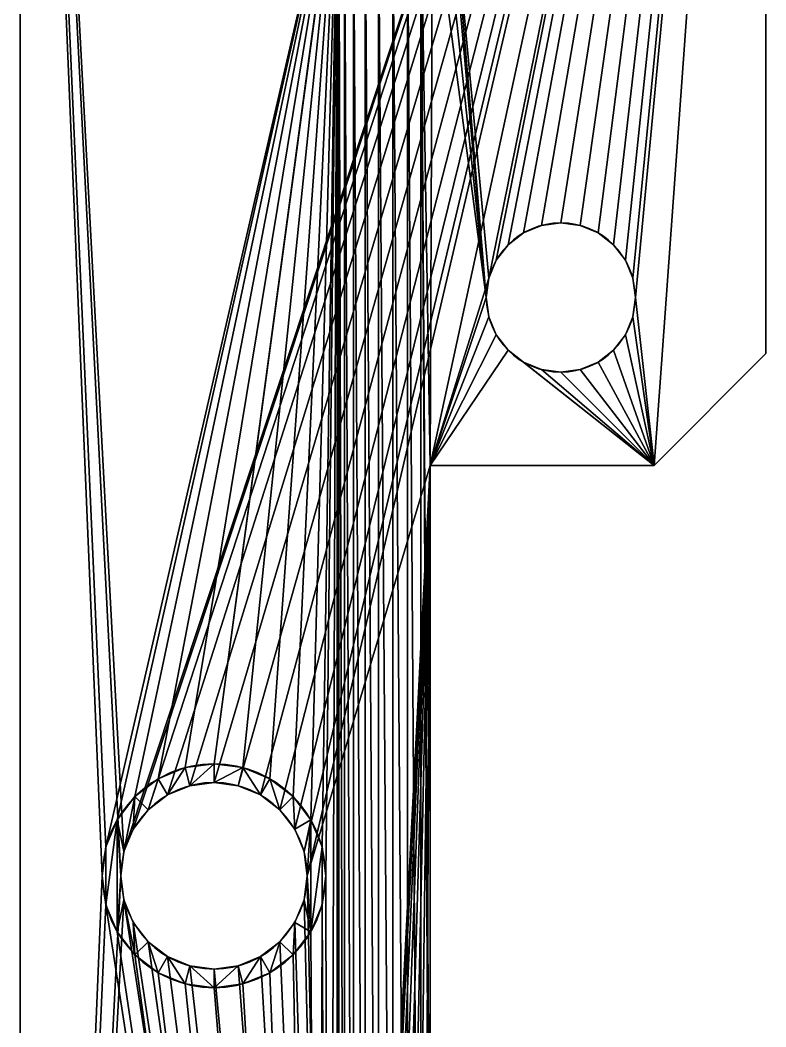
# Model space of a CAD drawing. Extents: x 0 to 316, y 0 to 119.
# Drawn here: x 0 to 20, y 48.45 to 75.43 of the extents above; entities that cross this region are included whole.
import ezdxf

# ---------------------------------------------------------------- set-up
doc = ezdxf.new("R2010")
doc.units = 0
doc.header["$MEASUREMENT"] = 0
doc.layers.get('0').update_dxf_attribs({"color": 13, "linetype": 'CONTINUOUS'})

# ---------------------------------------------------------------- blocks, each defined once
blk = doc.blocks.new('COMPONENT_2')
for p, q in [((0, 0), (0, 105)), ((0, 0, 30), (0, 105, 30)), ((20, 105), (20, 66.5)), ((20, 105, 30), (20, 66.5, 30)), ((13.982, 69.932, 30), (13.982, 69.932)), ((14.5, 70, 30), (14.5, 70)), ((15.018, 69.932, 30), (15.018, 69.932)), ((13.5, 69.732, 30), (13.5, 69.732)), ((15.5, 69.732, 30), (15.5, 69.732)), ((13.086, 69.414, 30), (13.086, 69.414)), ((15.914, 69.414, 30), (15.914, 69.414)), ((12.768, 69, 30), (12.768, 69)), ((16.232, 69, 30), (16.232, 69)), ((12.568, 68.518, 30), (12.568, 68.518)), ((16.432, 68.518, 30), (16.432, 68.518)), ((12.5, 68, 30), (12.5, 68)), ((16.5, 68, 30), (16.5, 68)), ((12.568, 67.482, 30), (12.568, 67.482)), ((16.432, 67.482, 30), (16.432, 67.482)), ((12.768, 67, 30), (12.768, 67)), ((16.232, 67, 30), (16.232, 67)), ((13.086, 66.586, 30), (13.086, 66.586)), ((15.914, 66.586, 30), (15.914, 66.586)), ((17, 63.5), (20, 66.5)), ((17, 63.5, 30), (20, 66.5, 30)), ((20, 66.5, 30), (20, 66.5)), ((13.5, 66.268, 30), (13.5, 66.268)), ((15.5, 66.268, 30), (15.5, 66.268)), ((13.982, 66.068, 30), (13.982, 66.068)), ((14.5, 66, 30), (14.5, 66)), ((15.018, 66.068, 30), (15.018, 66.068)), ((11, 63.5), (17, 63.5)), ((11, 41.5), (11, 63.5)), ((11, 63.5, 30), (17, 63.5, 30)), ((11, 41.5, 30), (11, 63.5, 30)), ((11, 63.5, 30), (11, 63.5)), ((17, 63.5, 30), (17, 63.5)), ((4.424, 55.398, 30), (4.424, 55.398, 15)), ((5.2, 55.5, 30), (5.2, 55.5, 15)), ((5.976, 55.398, 30), (5.976, 55.398, 15)), ((3.7, 55.098, 30), (3.7, 55.098, 15)), ((6.7, 55.098, 30), (6.7, 55.098, 15)), ((4.553, 54.915, 15), (4.553, 54.915)), ((5.2, 55, 15), (5.2, 55)), ((5.847, 54.915, 15), (5.847, 54.915)), ((3.079, 54.621, 30), (3.079, 54.621, 15)), ((3.95, 54.665, 15), (3.95, 54.665)), ((6.45, 54.665, 15), (6.45, 54.665)), ((7.321, 54.621, 30), (7.321, 54.621, 15)), ((3.432, 54.268, 15), (3.432, 54.268)), ((6.968, 54.268, 15), (6.968, 54.268)), ((2.602, 54, 30), (2.602, 54, 15)), ((7.798, 54, 30), (7.798, 54, 15)), ((3.035, 53.75, 15), (3.035, 53.75)), ((7.365, 53.75, 15), (7.365, 53.75)), ((2.302, 53.276, 30), (2.302, 53.276, 15)), ((8.098, 53.276, 30), (8.098, 53.276, 15)), ((2.785, 53.147, 15), (2.785, 53.147)), ((7.615, 53.147, 15), (7.615, 53.147)), ((2.2, 52.5, 30), (2.2, 52.5, 15)), ((2.7, 52.5, 15), (2.7, 52.5)), ((7.7, 52.5, 15), (7.7, 52.5)), ((8.2, 52.5, 30), (8.2, 52.5, 15)), ((2.785, 51.853, 15), (2.785, 51.853)), ((7.615, 51.853, 15), (7.615, 51.853)), ((2.302, 51.724, 30), (2.302, 51.724, 15)), ((8.098, 51.724, 30), (8.098, 51.724, 15)), ((3.035, 51.25, 15), (3.035, 51.25)), ((7.365, 51.25, 15), (7.365, 51.25)), ((2.602, 51, 30), (2.602, 51, 15)), ((3.432, 50.732, 15), (3.432, 50.732)), ((6.968, 50.732, 15), (6.968, 50.732)), ((7.798, 51, 30), (7.798, 51, 15)), ((3.079, 50.379, 30), (3.079, 50.379, 15)), ((3.95, 50.335, 15), (3.95, 50.335)), ((6.45, 50.335, 15), (6.45, 50.335)), ((7.321, 50.379, 30), (7.321, 50.379, 15)), ((4.553, 50.085, 15), (4.553, 50.085)), ((5.2, 50, 15), (5.2, 50)), ((5.847, 50.085, 15), (5.847, 50.085)), ((3.7, 49.902, 30), (3.7, 49.902, 15)), ((6.7, 49.902, 30), (6.7, 49.902, 15)), ((4.424, 49.602, 30), (4.424, 49.602, 15)), ((5.2, 49.5, 30), (5.2, 49.5, 15)), ((5.976, 49.602, 30), (5.976, 49.602, 15))]:
    blk.add_line(p, q)
at = {"extrusion": (0, 0, -1)}
for centre, radius in [((-14.5, 68), 2), ((-14.5, 68, -30), 2), ((-5.2, 52.5, -30), 3), ((-5.2, 52.5, -15), 3), ((-5.2, 52.5), 2.5), ((-5.2, 52.5, -15), 2.5)]:
    blk.add_circle(centre, radius, dxfattribs=at)
mesh = blk.add_polyface()
corners = [(0, 105), (2.7, 52.5), (0, 0), (2.785, 53.147), (20, 105), (3.035, 53.75), (3.432, 54.268), (3.95, 54.665), (4.553, 54.915), (5.2, 55), (5.847, 54.915), (6.45, 54.665), (6.968, 54.268), (7.365, 53.75), (7.615, 53.147), (7.7, 52.5), (11, 63.5), (8.5, 15), (8.551, 15.388), (8.701, 15.75), (8.939, 16.061), (9.25, 16.299), (9.612, 16.449), (10, 16.5), (10.388, 16.449), (10.75, 16.299), (12.568, 68.518), (12.5, 68), (12.768, 69), (13.086, 69.414), (13.5, 69.732), (13.982, 69.932), (14.5, 70), (15.018, 69.932), (15.5, 69.732), (15.914, 69.414), (16.232, 69), (16.432, 68.518), (16.5, 68), (17, 63.5), (20, 66.5), (13.086, 66.586), (12.768, 67), (12.568, 67.482), (13.5, 66.268), (13.982, 66.068), (14.5, 66), (15.018, 66.068), (15.5, 66.268), (15.914, 66.586), (16.232, 67), (16.432, 67.482), (11, 41.5), (11.061, 16.061), (12.5, 37), (12.568, 37.518), (12.768, 38), (13.086, 38.414), (17, 41.5), (11.299, 15.75), (11.449, 15.388), (11.5, 15), (13.5, 38.732), (13.982, 38.932), (14.5, 39), (15.018, 38.932), (15.5, 38.732), (15.914, 38.414), (16.232, 38), (16.432, 37.518), (16.5, 37), (8.939, 13.939), (20, 0), (8.701, 14.25), (8.551, 14.612), (2.785, 51.853), (3.035, 51.25), (3.432, 50.732), (3.95, 50.335), (4.553, 50.085), (5.2, 50), (5.847, 50.085), (6.45, 50.335), (6.968, 50.732), (7.365, 51.25), (7.615, 51.853), (9.25, 13.701), (9.612, 13.551), (10, 13.5), (10.388, 13.551), (10.75, 13.701), (11.061, 13.939), (11.299, 14.25), (11.449, 14.612), (12.568, 36.482), (12.768, 36), (13.086, 35.586), (13.5, 35.268), (13.982, 35.068), (14.5, 35), (15.018, 35.068), (15.5, 35.268), (15.914, 35.586), (16.232, 36), (16.432, 36.482), (20, 38.5)]
mesh.append_faces([[corners[k] for k in face] for face in [(39, 4, 40), (72, 58, 105)]], dxfattribs={"vtx0": -1})
mesh.append_faces([[corners[k] for k in face] for face in [(0, 1, 2), (1, 0, 3), (3, 4, 5), (5, 4, 6), (6, 4, 7), (7, 4, 8), (8, 4, 9), (9, 4, 10), (10, 4, 11), (11, 4, 12), (12, 4, 13), (13, 4, 14), (14, 4, 15), (17, 16, 18), (18, 16, 19), (19, 16, 20), (20, 16, 21), (21, 16, 22), (22, 16, 23), (23, 16, 24), (24, 16, 25), (26, 4, 28), (28, 4, 29), (29, 4, 30), (30, 4, 31), (31, 4, 32), (32, 4, 33), (33, 4, 34), (34, 4, 35), (35, 4, 36), (36, 4, 37), (37, 4, 38), (16, 41, 39), (41, 16, 42), (42, 16, 43), (43, 16, 27), (25, 52, 53), (52, 25, 16), (54, 52, 55), (55, 52, 56), (56, 52, 57), (53, 54, 59), (59, 54, 60), (60, 54, 61), (57, 58, 62), (62, 58, 63), (63, 58, 64), (64, 58, 65), (65, 58, 66), (66, 58, 67), (67, 58, 68), (68, 58, 69), (69, 58, 70), (2, 71, 72), (71, 2, 73), (73, 2, 74), (75, 2, 1), (74, 77, 17), (94, 61, 54)]], dxfattribs={"vtx0": -1, "vtx1": -1})
mesh.append_faces([[corners[k] for k in face] for face in [(15, 4, 16), (15, 16, 17), (16, 4, 26), (38, 4, 39), (53, 52, 54), (74, 2, 75), (72, 61, 94), (72, 70, 58)]], dxfattribs={"vtx0": -1, "vtx1": -1, "vtx2": -1})
mesh.append_faces([[corners[k] for k in face] for face in [(3, 0, 4), (16, 26, 27), (39, 41, 44), (39, 44, 45), (39, 45, 46), (39, 46, 47), (39, 47, 48), (39, 48, 49), (39, 49, 50), (39, 50, 51), (39, 51, 38), (57, 52, 58), (74, 75, 76), (74, 76, 77), (17, 77, 78), (17, 78, 79), (17, 79, 80), (17, 80, 81), (17, 81, 82), (17, 82, 83), (17, 83, 84), (17, 84, 85), (17, 85, 15), (72, 71, 86), (72, 86, 87), (72, 87, 88), (72, 88, 89), (72, 89, 90), (72, 90, 91), (72, 91, 92), (72, 92, 93), (72, 93, 61), (72, 94, 95), (72, 95, 96), (72, 96, 97), (72, 97, 98), (72, 98, 99), (72, 99, 100), (72, 100, 101), (72, 101, 102), (72, 102, 103), (72, 103, 104), (72, 104, 70)]], dxfattribs={"vtx0": -1, "vtx2": -1})
mesh = blk.add_polyface()
corners = [(0, 0, 30), (0, 2.5, 23), (0, 0), (0, 2.602, 23.776), (0, 2.902, 24.5), (0, 3.379, 25.121), (0, 4, 25.598), (0, 4.724, 25.898), (0, 5.5, 26), (0, 105, 30), (0, 6.276, 25.898), (0, 7, 25.598), (0, 7.621, 25.121), (0, 8.098, 24.5), (0, 8.398, 23.776), (0, 8.5, 23), (0, 23.965, 18.864), (0, 23, 18.464), (0, 22.172, 17.828), (0, 8.5, 7), (0, 21.536, 17), (0, 21.136, 16.035), (0, 21, 15), (0, 25, 19), (0, 26.035, 18.864), (0, 27, 18.464), (0, 27.828, 17.828), (0, 28.464, 17), (0, 28.864, 16.035), (0, 29, 15), (0, 78, 18.464), (0, 77.172, 17.828), (0, 76.536, 17), (0, 76.136, 16.035), (0, 76, 15), (0, 78.965, 18.864), (0, 80, 19), (0, 81.035, 18.864), (0, 82, 18.464), (0, 82.828, 17.828), (0, 83.464, 17), (0, 98, 25.598), (0, 83.864, 16.035), (0, 84, 15), (0, 97.379, 25.121), (0, 96.902, 24.5), (0, 96.602, 23.776), (0, 96.5, 23), (0, 98.724, 25.898), (0, 99.5, 26), (0, 100.276, 25.898), (0, 101, 25.598), (0, 101.621, 25.121), (0, 102.098, 24.5), (0, 102.398, 23.776), (0, 102.5, 23), (0, 102.5, 7), (0, 5.5, 4), (0, 105), (0, 4.724, 4.102), (0, 4, 4.402), (0, 3.379, 4.879), (0, 2.902, 5.5), (0, 2.602, 6.224), (0, 2.5, 7), (0, 6.276, 4.102), (0, 7, 4.402), (0, 7.621, 4.879), (0, 8.098, 5.5), (0, 8.398, 6.224), (0, 23.965, 11.136), (0, 23, 11.536), (0, 22.172, 12.172), (0, 21.536, 13), (0, 21.136, 13.965), (0, 25, 11), (0, 26.035, 11.136), (0, 27, 11.536), (0, 27.828, 12.172), (0, 28.464, 13), (0, 28.864, 13.965), (0, 78, 11.536), (0, 77.172, 12.172), (0, 76.536, 13), (0, 76.136, 13.965), (0, 78.965, 11.136), (0, 80, 11), (0, 81.035, 11.136), (0, 82, 11.536), (0, 82.828, 12.172), (0, 83.464, 13), (0, 98, 4.402), (0, 83.864, 13.965), (0, 97.379, 4.879), (0, 96.902, 5.5), (0, 96.602, 6.224), (0, 96.5, 7), (0, 98.724, 4.102), (0, 99.5, 4), (0, 100.276, 4.102), (0, 101, 4.402), (0, 101.621, 4.879), (0, 102.098, 5.5), (0, 102.398, 6.224), (0, 96.602, 22.224), (0, 96.602, 7.776), (0, 96.902, 21.5), (0, 96.902, 8.5), (0, 97.379, 20.879), (0, 97.379, 9.121), (0, 98, 20.402), (0, 98, 9.598), (0, 98.724, 20.102), (0, 98.724, 9.898), (0, 99.5, 20), (0, 99.5, 10), (0, 100.276, 20.102), (0, 100.276, 9.898), (0, 101, 20.402), (0, 101, 9.598), (0, 101.621, 20.879), (0, 101.621, 9.121), (0, 102.098, 21.5), (0, 102.098, 8.5), (0, 102.398, 22.224), (0, 102.398, 7.776), (0, 2.602, 22.224), (0, 2.602, 7.776), (0, 2.902, 21.5), (0, 2.902, 8.5), (0, 3.379, 20.879), (0, 3.379, 9.121), (0, 4, 20.402), (0, 4, 9.598), (0, 4.724, 20.102), (0, 4.724, 9.898), (0, 5.5, 20), (0, 5.5, 10), (0, 6.276, 20.102), (0, 6.276, 9.898), (0, 7, 20.402), (0, 7, 9.598), (0, 7.621, 9.121), (0, 7.621, 20.879), (0, 8.098, 21.5), (0, 8.098, 8.5), (0, 8.398, 22.224), (0, 8.398, 7.776)]
mesh.append_faces([[corners[k] for k in face] for face in [(0, 1, 2), (1, 0, 3), (3, 0, 4), (4, 0, 5), (5, 0, 6), (6, 0, 7), (7, 0, 8), (8, 9, 10), (10, 9, 11), (11, 9, 12), (12, 9, 13), (13, 9, 14), (14, 9, 15), (16, 9, 23), (23, 9, 24), (24, 9, 25), (25, 9, 26), (26, 9, 27), (27, 9, 28), (28, 9, 29), (30, 9, 35), (35, 9, 36), (36, 9, 37), (37, 9, 38), (38, 9, 39), (39, 9, 40), (40, 41, 42), (42, 41, 43), (41, 9, 48), (48, 9, 49), (49, 9, 50), (50, 9, 51), (51, 9, 52), (52, 9, 53), (53, 9, 54), (54, 9, 55), (2, 57, 58), (57, 2, 59), (59, 2, 60), (60, 2, 61), (61, 2, 62), (62, 2, 63), (63, 2, 64), (70, 19, 71), (71, 19, 72), (72, 19, 73), (73, 19, 74), (74, 19, 22), (81, 29, 82), (82, 29, 83), (83, 29, 84), (84, 29, 34), (91, 43, 93), (93, 43, 94), (94, 43, 95), (95, 43, 96), (58, 56, 9), (104, 96, 47), (96, 104, 105), (105, 106, 107), (107, 108, 109), (109, 110, 111), (111, 112, 113), (113, 114, 115), (115, 116, 117), (117, 118, 119), (119, 120, 121), (121, 122, 123), (123, 124, 125), (125, 55, 56), (126, 64, 1), (64, 126, 127), (127, 128, 129), (129, 130, 131), (131, 132, 133), (133, 134, 135), (135, 136, 137), (137, 138, 139), (139, 140, 141), (141, 140, 142), (142, 144, 145), (145, 146, 147), (147, 15, 19)]], dxfattribs={"vtx0": -1, "vtx1": -1})
mesh.append_faces([[corners[k] for k in face] for face in [(15, 9, 16), (15, 18, 19), (29, 9, 30), (40, 9, 41), (55, 9, 56), (64, 2, 1), (58, 19, 70), (58, 29, 81), (58, 90, 91), (96, 43, 47)]], dxfattribs={"vtx0": -1, "vtx1": -1, "vtx2": -1})
mesh.append_faces([[corners[k] for k in face] for face in [(8, 0, 9), (15, 16, 17), (15, 17, 18), (19, 18, 20), (19, 20, 21), (19, 21, 22), (29, 30, 31), (29, 31, 32), (29, 32, 33), (29, 33, 34), (43, 41, 44), (43, 44, 45), (43, 45, 46), (43, 46, 47), (58, 57, 65), (58, 65, 66), (58, 66, 67), (58, 67, 68), (58, 68, 69), (58, 69, 19), (58, 70, 75), (58, 75, 76), (58, 76, 77), (58, 77, 78), (58, 78, 79), (58, 79, 80), (58, 80, 29), (58, 81, 85), (58, 85, 86), (58, 86, 87), (58, 87, 88), (58, 88, 89), (58, 89, 90), (91, 90, 92), (91, 92, 43), (58, 91, 97), (58, 97, 98), (58, 98, 99), (58, 99, 100), (58, 100, 101), (58, 101, 102), (58, 102, 103), (58, 103, 56), (105, 104, 106), (107, 106, 108), (109, 108, 110), (111, 110, 112), (113, 112, 114), (115, 114, 116), (117, 116, 118), (119, 118, 120), (121, 120, 122), (123, 122, 124), (125, 124, 55), (127, 126, 128), (129, 128, 130), (131, 130, 132), (133, 132, 134), (135, 134, 136), (137, 136, 138), (139, 138, 140), (142, 140, 143), (142, 143, 144), (145, 144, 146), (147, 146, 15)]], dxfattribs={"vtx0": -1, "vtx2": -1})
mesh = blk.add_polyface()
corners = [(8, 15, 30), (8.098, 51.724, 30), (7.798, 51, 30), (8.068, 15.518, 30), (8.268, 16, 30), (8.2, 52.5, 30), (8.586, 16.414, 30), (8.5, 25, 30), (8.551, 24.612, 30), (8.701, 24.25, 30), (9, 16.732, 30), (8.939, 23.939, 30), (9.25, 23.701, 30), (9.482, 16.932, 30), (9.612, 23.551, 30), (10, 17, 30), (10, 23.5, 30), (10.518, 16.932, 30), (10.388, 23.551, 30), (10.75, 23.701, 30), (11, 16.732, 30), (11.061, 23.939, 30), (11.414, 16.414, 30), (11.299, 24.25, 30), (11.449, 24.612, 30), (11.732, 16, 30), (11.5, 25, 30), (0, 0, 30), (2.2, 52.5, 30), (0, 105, 30), (2.302, 51.724, 30), (8.068, 14.482, 30), (8.268, 14, 30), (8.586, 13.586, 30), (20, 0, 30), (2.602, 51, 30), (3.079, 50.379, 30), (3.7, 49.902, 30), (4.424, 49.602, 30), (5.2, 49.5, 30), (5.976, 49.602, 30), (6.7, 49.902, 30), (7.321, 50.379, 30), (9, 13.268, 30), (9.482, 13.068, 30), (10, 13, 30), (10.518, 13.068, 30), (11, 13.268, 30), (11.414, 13.586, 30), (11.732, 14, 30), (11.932, 14.482, 30), (12, 15, 30), (12.568, 36.482, 30), (12.5, 37, 30), (12.768, 36, 30), (13.086, 35.586, 30), (13.5, 35.268, 30), (13.982, 35.068, 30), (14.5, 35, 30), (15.018, 35.068, 30), (15.5, 35.268, 30), (15.914, 35.586, 30), (16.232, 36, 30), (16.432, 36.482, 30), (16.5, 37, 30), (17, 41.5, 30), (20, 38.5, 30), (8.551, 25.388, 30), (8.5, 80, 30), (8.551, 79.612, 30), (8.701, 25.75, 30), (8.701, 79.25, 30), (8.939, 26.061, 30), (8.939, 78.939, 30), (9.25, 26.299, 30), (9.25, 78.701, 30), (9.612, 26.449, 30), (9.612, 78.551, 30), (10, 26.5, 30), (10, 78.5, 30), (10.388, 26.449, 30), (10.388, 78.551, 30), (10.75, 26.299, 30), (10.75, 78.701, 30), (11.061, 26.061, 30), (11, 41.5, 30), (12.568, 37.518, 30), (12.768, 38, 30), (13.086, 38.414, 30), (11.299, 25.75, 30), (11.449, 25.388, 30), (11.932, 15.518, 30), (13.5, 38.732, 30), (13.982, 38.932, 30), (14.5, 39, 30), (15.018, 38.932, 30), (15.5, 38.732, 30), (15.914, 38.414, 30), (16.232, 38, 30), (16.432, 37.518, 30), (11, 63.5, 30), (11.061, 78.939, 30), (12.5, 68, 30), (12.568, 67.482, 30), (12.768, 67, 30), (13.086, 66.586, 30), (17, 63.5, 30), (11.299, 79.25, 30), (11.449, 79.612, 30), (11.5, 80, 30), (13.5, 66.268, 30), (13.982, 66.068, 30), (14.5, 66, 30), (15.018, 66.068, 30), (15.5, 66.268, 30), (15.914, 66.586, 30), (16.232, 67, 30), (16.432, 67.482, 30), (16.5, 68, 30), (8.701, 80.75, 30), (20, 105, 30), (8.551, 80.388, 30), (2.302, 53.276, 30), (2.602, 54, 30), (3.079, 54.621, 30), (3.7, 55.098, 30), (4.424, 55.398, 30), (5.2, 55.5, 30), (5.976, 55.398, 30), (6.7, 55.098, 30), (7.321, 54.621, 30), (7.798, 54, 30), (8.098, 53.276, 30), (8.939, 81.061, 30), (9.25, 81.299, 30), (9.612, 81.449, 30), (10, 81.5, 30), (10.388, 81.449, 30), (10.75, 81.299, 30), (11.061, 81.061, 30), (11.299, 80.75, 30), (11.449, 80.388, 30), (12.568, 68.518, 30), (12.768, 69, 30), (13.086, 69.414, 30), (13.5, 69.732, 30), (13.982, 69.932, 30), (14.5, 70, 30), (15.018, 69.932, 30), (15.5, 69.732, 30), (15.914, 69.414, 30), (16.232, 69, 30), (16.432, 68.518, 30), (20, 66.5, 30)]
mesh.append_faces([[corners[k] for k in face] for face in [(65, 34, 66), (120, 106, 153)]], dxfattribs={"vtx0": -1})
mesh.append_faces([[corners[k] for k in face] for face in [(1, 4, 5), (6, 7, 4), (7, 6, 8), (8, 6, 9), (9, 10, 11), (11, 10, 12), (12, 13, 14), (14, 15, 16), (16, 17, 18), (18, 17, 19), (19, 20, 21), (21, 22, 23), (23, 22, 24), (24, 25, 26), (27, 28, 29), (28, 27, 30), (31, 27, 32), (32, 27, 33), (30, 31, 35), (35, 31, 36), (36, 0, 37), (37, 0, 38), (38, 0, 39), (39, 0, 40), (40, 0, 41), (41, 0, 42), (42, 0, 2), (33, 34, 43), (43, 34, 44), (44, 34, 45), (45, 34, 46), (46, 34, 47), (47, 34, 48), (48, 34, 49), (49, 34, 50), (50, 34, 51), (52, 34, 54), (54, 34, 55), (55, 34, 56), (56, 34, 57), (57, 34, 58), (58, 34, 59), (59, 34, 60), (60, 34, 61), (61, 34, 62), (62, 34, 63), (63, 34, 64), (67, 68, 7), (68, 67, 69), (69, 70, 71), (71, 72, 73), (73, 74, 75), (75, 76, 77), (77, 78, 79), (79, 80, 81), (81, 82, 83), (85, 88, 65), (83, 100, 101), (100, 83, 85), (102, 100, 103), (103, 100, 104), (104, 100, 105), (101, 102, 107), (107, 102, 108), (108, 102, 109), (105, 106, 110), (110, 106, 111), (111, 106, 112), (112, 106, 113), (113, 106, 114), (114, 106, 115), (115, 106, 116), (116, 106, 117), (117, 106, 118), (29, 119, 120), (119, 29, 121), (122, 29, 28), (121, 127, 68), (142, 109, 102)]], dxfattribs={"vtx0": -1, "vtx1": -1})
mesh.append_faces([[corners[k] for k in face] for face in [(30, 27, 31), (51, 34, 52), (64, 34, 65), (83, 84, 85), (85, 84, 53), (53, 26, 25), (101, 100, 102), (121, 29, 122), (68, 5, 4), (68, 4, 7), (120, 109, 142), (120, 118, 106)]], dxfattribs={"vtx0": -1, "vtx1": -1, "vtx2": -1})
mesh.append_faces([[corners[k] for k in face] for face in [(0, 1, 2), (1, 0, 3), (1, 3, 4), (9, 6, 10), (12, 10, 13), (14, 13, 15), (16, 15, 17), (19, 17, 20), (21, 20, 22), (24, 22, 25), (33, 27, 34), (36, 31, 0), (51, 52, 53), (69, 67, 70), (71, 70, 72), (73, 72, 74), (75, 74, 76), (77, 76, 78), (79, 78, 80), (81, 80, 82), (83, 82, 84), (85, 53, 86), (85, 86, 87), (85, 87, 88), (53, 84, 89), (53, 89, 90), (53, 90, 26), (53, 25, 91), (53, 91, 51), (65, 88, 92), (65, 92, 93), (65, 93, 94), (65, 94, 95), (65, 95, 96), (65, 96, 97), (65, 97, 98), (65, 98, 99), (65, 99, 64), (105, 100, 106), (121, 122, 123), (121, 123, 124), (121, 124, 125), (121, 125, 126), (121, 126, 127), (68, 127, 128), (68, 128, 129), (68, 129, 130), (68, 130, 131), (68, 131, 132), (68, 132, 5), (120, 119, 133), (120, 133, 134), (120, 134, 135), (120, 135, 136), (120, 136, 137), (120, 137, 138), (120, 138, 139), (120, 139, 140), (120, 140, 141), (120, 141, 109), (120, 142, 143), (120, 143, 144), (120, 144, 145), (120, 145, 146), (120, 146, 147), (120, 147, 148), (120, 148, 149), (120, 149, 150), (120, 150, 151), (120, 151, 152), (120, 152, 118)]], dxfattribs={"vtx0": -1, "vtx2": -1})
mesh = blk.add_polyface()
corners = [(20, 66.5), (20, 76.536, 13), (20, 66.5, 30), (20, 77.172, 12.172), (20, 78, 11.536), (20, 105), (20, 76.136, 13.965), (20, 76, 15), (20, 78.965, 11.136), (20, 80, 11), (20, 81.035, 11.136), (20, 82, 11.536), (20, 82.828, 12.172), (20, 83.464, 13), (20, 98, 4.402), (20, 83.864, 13.965), (20, 84, 15), (20, 97.379, 4.879), (20, 96.902, 5.5), (20, 96.602, 6.224), (20, 96.5, 7), (20, 98.724, 4.102), (20, 99.5, 4), (20, 100.276, 4.102), (20, 101, 4.402), (20, 101.621, 4.879), (20, 102.098, 5.5), (20, 102.398, 6.224), (20, 102.5, 7), (20, 102.5, 23), (20, 78, 18.464), (20, 105, 30), (20, 77.172, 17.828), (20, 76.536, 17), (20, 76.136, 16.035), (20, 78.965, 18.864), (20, 80, 19), (20, 81.035, 18.864), (20, 82, 18.464), (20, 82.828, 17.828), (20, 83.464, 17), (20, 98, 25.598), (20, 83.864, 16.035), (20, 97.379, 25.121), (20, 96.902, 24.5), (20, 96.602, 23.776), (20, 96.5, 23), (20, 98.724, 25.898), (20, 99.5, 26), (20, 100.276, 25.898), (20, 101, 25.598), (20, 101.621, 25.121), (20, 102.098, 24.5), (20, 102.398, 23.776), (20, 96.602, 7.776), (20, 96.602, 22.224), (20, 96.902, 8.5), (20, 96.902, 21.5), (20, 97.379, 9.121), (20, 97.379, 20.879), (20, 98, 9.598), (20, 98, 20.402), (20, 98.724, 9.898), (20, 98.724, 20.102), (20, 99.5, 10), (20, 99.5, 20), (20, 100.276, 9.898), (20, 100.276, 20.102), (20, 101, 9.598), (20, 101, 20.402), (20, 101.621, 9.121), (20, 101.621, 20.879), (20, 102.098, 8.5), (20, 102.098, 21.5), (20, 102.398, 7.776), (20, 102.398, 22.224)]
mesh.append_faces([[corners[k] for k in face] for face in [(0, 1, 2), (1, 0, 3), (3, 0, 4), (4, 5, 8), (8, 5, 9), (9, 5, 10), (10, 5, 11), (11, 5, 12), (12, 5, 13), (13, 14, 15), (15, 14, 16), (14, 5, 21), (21, 5, 22), (22, 5, 23), (23, 5, 24), (24, 5, 25), (25, 5, 26), (26, 5, 27), (27, 5, 28), (2, 30, 31), (30, 2, 32), (32, 2, 33), (33, 2, 34), (34, 2, 7), (41, 16, 43), (43, 16, 44), (44, 16, 45), (45, 16, 46), (31, 29, 5), (54, 46, 20), (46, 54, 55), (55, 56, 57), (57, 58, 59), (59, 60, 61), (61, 62, 63), (63, 64, 65), (65, 66, 67), (67, 68, 69), (69, 70, 71), (71, 72, 73), (73, 74, 75), (75, 28, 29)]], dxfattribs={"vtx0": -1, "vtx1": -1})
mesh.append_faces([[corners[k] for k in face] for face in [(13, 5, 14), (28, 5, 29), (31, 40, 41), (46, 16, 20)]], dxfattribs={"vtx0": -1, "vtx1": -1, "vtx2": -1})
mesh.append_faces([[corners[k] for k in face] for face in [(4, 0, 5), (2, 1, 6), (2, 6, 7), (16, 14, 17), (16, 17, 18), (16, 18, 19), (16, 19, 20), (31, 30, 35), (31, 35, 36), (31, 36, 37), (31, 37, 38), (31, 38, 39), (31, 39, 40), (41, 40, 42), (41, 42, 16), (31, 41, 47), (31, 47, 48), (31, 48, 49), (31, 49, 50), (31, 50, 51), (31, 51, 52), (31, 52, 53), (31, 53, 29), (55, 54, 56), (57, 56, 58), (59, 58, 60), (61, 60, 62), (63, 62, 64), (65, 64, 66), (67, 66, 68), (69, 68, 70), (71, 70, 72), (73, 72, 74), (75, 74, 28)]], dxfattribs={"vtx0": -1, "vtx2": -1})
mesh = blk.add_polyface()
corners = [(13.982, 69.932, 30), (13.5, 69.732), (13.982, 69.932), (13.5, 69.732, 30)]
mesh.append_faces([[corners[k] for k in face] for face in [(0, 1, 2), (1, 0, 3)]], dxfattribs={"vtx0": -1})
mesh = blk.add_polyface()
corners = [(14.5, 70, 30), (13.982, 69.932), (14.5, 70), (13.982, 69.932, 30)]
mesh.append_faces([[corners[k] for k in face] for face in [(0, 1, 2), (1, 0, 3)]], dxfattribs={"vtx0": -1})
mesh = blk.add_polyface()
corners = [(15.018, 69.932, 30), (14.5, 70), (15.018, 69.932), (14.5, 70, 30)]
mesh.append_faces([[corners[k] for k in face] for face in [(0, 1, 2), (1, 0, 3)]], dxfattribs={"vtx0": -1})
mesh = blk.add_polyface()
corners = [(15.5, 69.732, 30), (15.018, 69.932), (15.5, 69.732), (15.018, 69.932, 30)]
mesh.append_faces([[corners[k] for k in face] for face in [(0, 1, 2), (1, 0, 3)]], dxfattribs={"vtx0": -1})
mesh = blk.add_polyface()
corners = [(13.5, 69.732, 30), (13.086, 69.414), (13.5, 69.732), (13.086, 69.414, 30)]
mesh.append_faces([[corners[k] for k in face] for face in [(0, 1, 2), (1, 0, 3)]], dxfattribs={"vtx0": -1})
mesh = blk.add_polyface()
corners = [(15.914, 69.414, 30), (15.5, 69.732), (15.914, 69.414), (15.5, 69.732, 30)]
mesh.append_faces([[corners[k] for k in face] for face in [(0, 1, 2), (1, 0, 3)]], dxfattribs={"vtx0": -1})
mesh = blk.add_polyface()
corners = [(13.086, 69.414), (12.768, 69, 30), (12.768, 69), (13.086, 69.414, 30)]
mesh.append_faces([[corners[k] for k in face] for face in [(0, 1, 2), (1, 0, 3)]], dxfattribs={"vtx0": -1})
mesh = blk.add_polyface()
corners = [(15.914, 69.414, 30), (16.232, 69), (16.232, 69, 30), (15.914, 69.414)]
mesh.append_faces([[corners[k] for k in face] for face in [(0, 1, 2), (1, 0, 3)]], dxfattribs={"vtx0": -1})
mesh = blk.add_polyface()
corners = [(12.768, 69), (12.568, 68.518, 30), (12.568, 68.518), (12.768, 69, 30)]
mesh.append_faces([[corners[k] for k in face] for face in [(0, 1, 2), (1, 0, 3)]], dxfattribs={"vtx0": -1})
mesh = blk.add_polyface()
corners = [(16.232, 69, 30), (16.432, 68.518), (16.432, 68.518, 30), (16.232, 69)]
mesh.append_faces([[corners[k] for k in face] for face in [(0, 1, 2), (1, 0, 3)]], dxfattribs={"vtx0": -1})
mesh = blk.add_polyface()
corners = [(12.568, 68.518), (12.5, 68, 30), (12.5, 68), (12.568, 68.518, 30)]
mesh.append_faces([[corners[k] for k in face] for face in [(0, 1, 2), (1, 0, 3)]], dxfattribs={"vtx0": -1})
mesh = blk.add_polyface()
corners = [(16.432, 68.518, 30), (16.5, 68), (16.5, 68, 30), (16.432, 68.518)]
mesh.append_faces([[corners[k] for k in face] for face in [(0, 1, 2), (1, 0, 3)]], dxfattribs={"vtx0": -1})
mesh = blk.add_polyface()
corners = [(12.5, 68), (12.568, 67.482, 30), (12.568, 67.482), (12.5, 68, 30)]
mesh.append_faces([[corners[k] for k in face] for face in [(0, 1, 2), (1, 0, 3)]], dxfattribs={"vtx0": -1})
mesh = blk.add_polyface()
corners = [(16.5, 68, 30), (16.432, 67.482), (16.432, 67.482, 30), (16.5, 68)]
mesh.append_faces([[corners[k] for k in face] for face in [(0, 1, 2), (1, 0, 3)]], dxfattribs={"vtx0": -1})
mesh = blk.add_polyface()
corners = [(12.568, 67.482), (12.768, 67, 30), (12.768, 67), (12.568, 67.482, 30)]
mesh.append_faces([[corners[k] for k in face] for face in [(0, 1, 2), (1, 0, 3)]], dxfattribs={"vtx0": -1})
mesh = blk.add_polyface()
corners = [(16.432, 67.482, 30), (16.232, 67), (16.232, 67, 30), (16.432, 67.482)]
mesh.append_faces([[corners[k] for k in face] for face in [(0, 1, 2), (1, 0, 3)]], dxfattribs={"vtx0": -1})
mesh = blk.add_polyface()
corners = [(12.768, 67), (13.086, 66.586, 30), (13.086, 66.586), (12.768, 67, 30)]
mesh.append_faces([[corners[k] for k in face] for face in [(0, 1, 2), (1, 0, 3)]], dxfattribs={"vtx0": -1})
mesh = blk.add_polyface()
corners = [(16.232, 67, 30), (15.914, 66.586), (15.914, 66.586, 30), (16.232, 67)]
mesh.append_faces([[corners[k] for k in face] for face in [(0, 1, 2), (1, 0, 3)]], dxfattribs={"vtx0": -1})
mesh = blk.add_polyface()
corners = [(13.086, 66.586, 30), (13.5, 66.268), (13.086, 66.586), (13.5, 66.268, 30)]
mesh.append_faces([[corners[k] for k in face] for face in [(0, 1, 2), (1, 0, 3)]], dxfattribs={"vtx0": -1})
mesh = blk.add_polyface()
corners = [(15.5, 66.268, 30), (15.914, 66.586), (15.5, 66.268), (15.914, 66.586, 30)]
mesh.append_faces([[corners[k] for k in face] for face in [(0, 1, 2), (1, 0, 3)]], dxfattribs={"vtx0": -1})
mesh = blk.add_polyface()
corners = [(20, 66.5), (17, 63.5, 30), (17, 63.5), (20, 66.5, 30)]
mesh.append_faces([[corners[k] for k in face] for face in [(0, 1, 2), (1, 0, 3)]], dxfattribs={"vtx0": -1})
mesh = blk.add_polyface()
corners = [(13.5, 66.268, 30), (13.982, 66.068), (13.5, 66.268), (13.982, 66.068, 30)]
mesh.append_faces([[corners[k] for k in face] for face in [(0, 1, 2), (1, 0, 3)]], dxfattribs={"vtx0": -1})
mesh = blk.add_polyface()
corners = [(15.018, 66.068, 30), (15.5, 66.268), (15.018, 66.068), (15.5, 66.268, 30)]
mesh.append_faces([[corners[k] for k in face] for face in [(0, 1, 2), (1, 0, 3)]], dxfattribs={"vtx0": -1})
mesh = blk.add_polyface()
corners = [(13.982, 66.068, 30), (14.5, 66), (13.982, 66.068), (14.5, 66, 30)]
mesh.append_faces([[corners[k] for k in face] for face in [(0, 1, 2), (1, 0, 3)]], dxfattribs={"vtx0": -1})
mesh = blk.add_polyface()
corners = [(14.5, 66, 30), (15.018, 66.068), (14.5, 66), (15.018, 66.068, 30)]
mesh.append_faces([[corners[k] for k in face] for face in [(0, 1, 2), (1, 0, 3)]], dxfattribs={"vtx0": -1})
mesh = blk.add_polyface()
corners = [(11, 63.5), (11, 41.5, 30), (11, 41.5), (11, 63.5, 30)]
mesh.append_faces([[corners[k] for k in face] for face in [(0, 1, 2), (1, 0, 3)]], dxfattribs={"vtx0": -1})
mesh = blk.add_polyface()
corners = [(17, 63.5, 30), (11, 63.5), (17, 63.5), (11, 63.5, 30)]
mesh.append_faces([[corners[k] for k in face] for face in [(0, 1, 2), (1, 0, 3)]], dxfattribs={"vtx0": -1})
mesh = blk.add_polyface()
corners = [(2.602, 51, 15), (2.785, 51.853, 15), (2.7, 52.5, 15), (3.079, 50.379, 15), (3.035, 51.25, 15), (3.432, 50.732, 15), (3.7, 49.902, 15), (3.95, 50.335, 15), (4.424, 49.602, 15), (4.553, 50.085, 15), (5.2, 49.5, 15), (5.2, 50, 15), (5.847, 50.085, 15), (5.976, 49.602, 15), (6.45, 50.335, 15), (6.7, 49.902, 15), (6.968, 50.732, 15), (7.321, 50.379, 15), (7.365, 51.25, 15), (7.798, 51, 15), (7.615, 51.853, 15), (7.7, 52.5, 15), (7.798, 54, 15), (8.098, 53.276, 15), (8.098, 51.724, 15), (8.2, 52.5, 15), (2.302, 51.724, 15), (2.302, 53.276, 15), (2.2, 52.5, 15), (2.602, 54, 15), (2.785, 53.147, 15), (3.079, 54.621, 15), (3.035, 53.75, 15), (3.432, 54.268, 15), (3.7, 55.098, 15), (3.95, 54.665, 15), (4.424, 55.398, 15), (4.553, 54.915, 15), (5.2, 55.5, 15), (5.2, 55, 15), (5.976, 55.398, 15), (5.847, 54.915, 15), (6.45, 54.665, 15), (6.7, 55.098, 15), (6.968, 54.268, 15), (7.321, 54.621, 15), (7.365, 53.75, 15), (7.615, 53.147, 15)]
mesh.append_faces([[corners[k] for k in face] for face in [(23, 24, 25), (26, 27, 28)]], dxfattribs={"vtx0": -1})
mesh.append_faces([[corners[k] for k in face] for face in [(1, 3, 4), (4, 3, 5), (5, 6, 7), (7, 8, 9), (9, 10, 11), (11, 10, 12), (12, 13, 14), (14, 15, 16), (16, 17, 18), (18, 19, 20), (20, 19, 21), (22, 19, 23), (27, 26, 29), (29, 30, 31), (31, 33, 34), (34, 35, 36), (36, 37, 38), (38, 39, 40), (40, 42, 43), (43, 44, 45), (45, 46, 22)]], dxfattribs={"vtx0": -1, "vtx1": -1})
mesh.append_faces([[corners[k] for k in face] for face in [(21, 19, 22), (29, 0, 2)]], dxfattribs={"vtx0": -1, "vtx1": -1, "vtx2": -1})
mesh.append_faces([[corners[k] for k in face] for face in [(0, 1, 2), (1, 0, 3), (5, 3, 6), (7, 6, 8), (9, 8, 10), (12, 10, 13), (14, 13, 15), (16, 15, 17), (18, 17, 19), (23, 19, 24), (29, 26, 0), (29, 2, 30), (31, 30, 32), (31, 32, 33), (34, 33, 35), (36, 35, 37), (38, 37, 39), (40, 39, 41), (40, 41, 42), (43, 42, 44), (45, 44, 46), (22, 46, 47), (22, 47, 21)]], dxfattribs={"vtx0": -1, "vtx2": -1})
mesh = blk.add_polyface()
corners = [(4.424, 55.398, 30), (3.7, 55.098, 15), (4.424, 55.398, 15), (3.7, 55.098, 30)]
mesh.append_faces([[corners[k] for k in face] for face in [(0, 1, 2), (1, 0, 3)]], dxfattribs={"vtx0": -1})
mesh = blk.add_polyface()
corners = [(5.2, 55.5, 30), (4.424, 55.398, 15), (5.2, 55.5, 15), (4.424, 55.398, 30)]
mesh.append_faces([[corners[k] for k in face] for face in [(0, 1, 2), (1, 0, 3)]], dxfattribs={"vtx0": -1})
mesh = blk.add_polyface()
corners = [(5.976, 55.398, 30), (5.2, 55.5, 15), (5.976, 55.398, 15), (5.2, 55.5, 30)]
mesh.append_faces([[corners[k] for k in face] for face in [(0, 1, 2), (1, 0, 3)]], dxfattribs={"vtx0": -1})
mesh = blk.add_polyface()
corners = [(6.7, 55.098, 30), (5.976, 55.398, 15), (6.7, 55.098, 15), (5.976, 55.398, 30)]
mesh.append_faces([[corners[k] for k in face] for face in [(0, 1, 2), (1, 0, 3)]], dxfattribs={"vtx0": -1})
mesh = blk.add_polyface()
corners = [(3.7, 55.098, 30), (3.079, 54.621, 15), (3.7, 55.098, 15), (3.079, 54.621, 30)]
mesh.append_faces([[corners[k] for k in face] for face in [(0, 1, 2), (1, 0, 3)]], dxfattribs={"vtx0": -1})
mesh = blk.add_polyface()
corners = [(7.321, 54.621, 30), (6.7, 55.098, 15), (7.321, 54.621, 15), (6.7, 55.098, 30)]
mesh.append_faces([[corners[k] for k in face] for face in [(0, 1, 2), (1, 0, 3)]], dxfattribs={"vtx0": -1})
mesh = blk.add_polyface()
corners = [(4.553, 54.915, 15), (3.95, 54.665), (4.553, 54.915), (3.95, 54.665, 15)]
mesh.append_faces([[corners[k] for k in face] for face in [(0, 1, 2), (1, 0, 3)]], dxfattribs={"vtx0": -1})
mesh = blk.add_polyface()
corners = [(5.2, 55, 15), (4.553, 54.915), (5.2, 55), (4.553, 54.915, 15)]
mesh.append_faces([[corners[k] for k in face] for face in [(0, 1, 2), (1, 0, 3)]], dxfattribs={"vtx0": -1})
mesh = blk.add_polyface()
corners = [(5.847, 54.915, 15), (5.2, 55), (5.847, 54.915), (5.2, 55, 15)]
mesh.append_faces([[corners[k] for k in face] for face in [(0, 1, 2), (1, 0, 3)]], dxfattribs={"vtx0": -1})
mesh = blk.add_polyface()
corners = [(6.45, 54.665, 15), (5.847, 54.915), (6.45, 54.665), (5.847, 54.915, 15)]
mesh.append_faces([[corners[k] for k in face] for face in [(0, 1, 2), (1, 0, 3)]], dxfattribs={"vtx0": -1})
mesh = blk.add_polyface()
corners = [(3.079, 54.621, 15), (2.602, 54, 30), (2.602, 54, 15), (3.079, 54.621, 30)]
mesh.append_faces([[corners[k] for k in face] for face in [(0, 1, 2), (1, 0, 3)]], dxfattribs={"vtx0": -1})
mesh = blk.add_polyface()
corners = [(3.95, 54.665, 15), (3.432, 54.268), (3.95, 54.665), (3.432, 54.268, 15)]
mesh.append_faces([[corners[k] for k in face] for face in [(0, 1, 2), (1, 0, 3)]], dxfattribs={"vtx0": -1})
mesh = blk.add_polyface()
corners = [(6.968, 54.268, 15), (6.45, 54.665), (6.968, 54.268), (6.45, 54.665, 15)]
mesh.append_faces([[corners[k] for k in face] for face in [(0, 1, 2), (1, 0, 3)]], dxfattribs={"vtx0": -1})
mesh = blk.add_polyface()
corners = [(7.321, 54.621, 30), (7.798, 54, 15), (7.798, 54, 30), (7.321, 54.621, 15)]
mesh.append_faces([[corners[k] for k in face] for face in [(0, 1, 2), (1, 0, 3)]], dxfattribs={"vtx0": -1})
mesh = blk.add_polyface()
corners = [(3.432, 54.268), (3.035, 53.75, 15), (3.035, 53.75), (3.432, 54.268, 15)]
mesh.append_faces([[corners[k] for k in face] for face in [(0, 1, 2), (1, 0, 3)]], dxfattribs={"vtx0": -1})
mesh = blk.add_polyface()
corners = [(6.968, 54.268, 15), (7.365, 53.75), (7.365, 53.75, 15), (6.968, 54.268)]
mesh.append_faces([[corners[k] for k in face] for face in [(0, 1, 2), (1, 0, 3)]], dxfattribs={"vtx0": -1})
mesh = blk.add_polyface()
corners = [(2.602, 54, 15), (2.302, 53.276, 30), (2.302, 53.276, 15), (2.602, 54, 30)]
mesh.append_faces([[corners[k] for k in face] for face in [(0, 1, 2), (1, 0, 3)]], dxfattribs={"vtx0": -1})
mesh = blk.add_polyface()
corners = [(7.798, 54, 30), (8.098, 53.276, 15), (8.098, 53.276, 30), (7.798, 54, 15)]
mesh.append_faces([[corners[k] for k in face] for face in [(0, 1, 2), (1, 0, 3)]], dxfattribs={"vtx0": -1})
mesh = blk.add_polyface()
corners = [(3.035, 53.75), (2.785, 53.147, 15), (2.785, 53.147), (3.035, 53.75, 15)]
mesh.append_faces([[corners[k] for k in face] for face in [(0, 1, 2), (1, 0, 3)]], dxfattribs={"vtx0": -1})
mesh = blk.add_polyface()
corners = [(7.365, 53.75, 15), (7.615, 53.147), (7.615, 53.147, 15), (7.365, 53.75)]
mesh.append_faces([[corners[k] for k in face] for face in [(0, 1, 2), (1, 0, 3)]], dxfattribs={"vtx0": -1})
mesh = blk.add_polyface()
corners = [(2.302, 53.276, 15), (2.2, 52.5, 30), (2.2, 52.5, 15), (2.302, 53.276, 30)]
mesh.append_faces([[corners[k] for k in face] for face in [(0, 1, 2), (1, 0, 3)]], dxfattribs={"vtx0": -1})
mesh = blk.add_polyface()
corners = [(8.098, 53.276, 30), (8.2, 52.5, 15), (8.2, 52.5, 30), (8.098, 53.276, 15)]
mesh.append_faces([[corners[k] for k in face] for face in [(0, 1, 2), (1, 0, 3)]], dxfattribs={"vtx0": -1})
mesh = blk.add_polyface()
corners = [(2.785, 53.147), (2.7, 52.5, 15), (2.7, 52.5), (2.785, 53.147, 15)]
mesh.append_faces([[corners[k] for k in face] for face in [(0, 1, 2), (1, 0, 3)]], dxfattribs={"vtx0": -1})
mesh = blk.add_polyface()
corners = [(7.615, 53.147, 15), (7.7, 52.5), (7.7, 52.5, 15), (7.615, 53.147)]
mesh.append_faces([[corners[k] for k in face] for face in [(0, 1, 2), (1, 0, 3)]], dxfattribs={"vtx0": -1})
mesh = blk.add_polyface()
corners = [(2.2, 52.5, 15), (2.302, 51.724, 30), (2.302, 51.724, 15), (2.2, 52.5, 30)]
mesh.append_faces([[corners[k] for k in face] for face in [(0, 1, 2), (1, 0, 3)]], dxfattribs={"vtx0": -1})
mesh = blk.add_polyface()
corners = [(2.7, 52.5), (2.785, 51.853, 15), (2.785, 51.853), (2.7, 52.5, 15)]
mesh.append_faces([[corners[k] for k in face] for face in [(0, 1, 2), (1, 0, 3)]], dxfattribs={"vtx0": -1})
mesh = blk.add_polyface()
corners = [(7.7, 52.5, 15), (7.615, 51.853), (7.615, 51.853, 15), (7.7, 52.5)]
mesh.append_faces([[corners[k] for k in face] for face in [(0, 1, 2), (1, 0, 3)]], dxfattribs={"vtx0": -1})
mesh = blk.add_polyface()
corners = [(8.2, 52.5, 30), (8.098, 51.724, 15), (8.098, 51.724, 30), (8.2, 52.5, 15)]
mesh.append_faces([[corners[k] for k in face] for face in [(0, 1, 2), (1, 0, 3)]], dxfattribs={"vtx0": -1})
mesh = blk.add_polyface()
corners = [(2.785, 51.853), (3.035, 51.25, 15), (3.035, 51.25), (2.785, 51.853, 15)]
mesh.append_faces([[corners[k] for k in face] for face in [(0, 1, 2), (1, 0, 3)]], dxfattribs={"vtx0": -1})
mesh = blk.add_polyface()
corners = [(7.615, 51.853, 15), (7.365, 51.25), (7.365, 51.25, 15), (7.615, 51.853)]
mesh.append_faces([[corners[k] for k in face] for face in [(0, 1, 2), (1, 0, 3)]], dxfattribs={"vtx0": -1})
mesh = blk.add_polyface()
corners = [(2.302, 51.724, 15), (2.602, 51, 30), (2.602, 51, 15), (2.302, 51.724, 30)]
mesh.append_faces([[corners[k] for k in face] for face in [(0, 1, 2), (1, 0, 3)]], dxfattribs={"vtx0": -1})
mesh = blk.add_polyface()
corners = [(8.098, 51.724, 30), (7.798, 51, 15), (7.798, 51, 30), (8.098, 51.724, 15)]
mesh.append_faces([[corners[k] for k in face] for face in [(0, 1, 2), (1, 0, 3)]], dxfattribs={"vtx0": -1})
mesh = blk.add_polyface()
corners = [(3.035, 51.25), (3.432, 50.732, 15), (3.432, 50.732), (3.035, 51.25, 15)]
mesh.append_faces([[corners[k] for k in face] for face in [(0, 1, 2), (1, 0, 3)]], dxfattribs={"vtx0": -1})
mesh = blk.add_polyface()
corners = [(7.365, 51.25, 15), (6.968, 50.732), (6.968, 50.732, 15), (7.365, 51.25)]
mesh.append_faces([[corners[k] for k in face] for face in [(0, 1, 2), (1, 0, 3)]], dxfattribs={"vtx0": -1})
mesh = blk.add_polyface()
corners = [(2.602, 51, 15), (3.079, 50.379, 30), (3.079, 50.379, 15), (2.602, 51, 30)]
mesh.append_faces([[corners[k] for k in face] for face in [(0, 1, 2), (1, 0, 3)]], dxfattribs={"vtx0": -1})
mesh = blk.add_polyface()
corners = [(3.432, 50.732, 15), (3.95, 50.335), (3.432, 50.732), (3.95, 50.335, 15)]
mesh.append_faces([[corners[k] for k in face] for face in [(0, 1, 2), (1, 0, 3)]], dxfattribs={"vtx0": -1})
mesh = blk.add_polyface()
corners = [(6.45, 50.335, 15), (6.968, 50.732), (6.45, 50.335), (6.968, 50.732, 15)]
mesh.append_faces([[corners[k] for k in face] for face in [(0, 1, 2), (1, 0, 3)]], dxfattribs={"vtx0": -1})
mesh = blk.add_polyface()
corners = [(7.798, 51, 30), (7.321, 50.379, 15), (7.321, 50.379, 30), (7.798, 51, 15)]
mesh.append_faces([[corners[k] for k in face] for face in [(0, 1, 2), (1, 0, 3)]], dxfattribs={"vtx0": -1})
mesh = blk.add_polyface()
corners = [(3.079, 50.379, 30), (3.7, 49.902, 15), (3.079, 50.379, 15), (3.7, 49.902, 30)]
mesh.append_faces([[corners[k] for k in face] for face in [(0, 1, 2), (1, 0, 3)]], dxfattribs={"vtx0": -1})
mesh = blk.add_polyface()
corners = [(3.95, 50.335, 15), (4.553, 50.085), (3.95, 50.335), (4.553, 50.085, 15)]
mesh.append_faces([[corners[k] for k in face] for face in [(0, 1, 2), (1, 0, 3)]], dxfattribs={"vtx0": -1})
mesh = blk.add_polyface()
corners = [(5.847, 50.085, 15), (6.45, 50.335), (5.847, 50.085), (6.45, 50.335, 15)]
mesh.append_faces([[corners[k] for k in face] for face in [(0, 1, 2), (1, 0, 3)]], dxfattribs={"vtx0": -1})
mesh = blk.add_polyface()
corners = [(6.7, 49.902, 30), (7.321, 50.379, 15), (6.7, 49.902, 15), (7.321, 50.379, 30)]
mesh.append_faces([[corners[k] for k in face] for face in [(0, 1, 2), (1, 0, 3)]], dxfattribs={"vtx0": -1})
mesh = blk.add_polyface()
corners = [(4.553, 50.085, 15), (5.2, 50), (4.553, 50.085), (5.2, 50, 15)]
mesh.append_faces([[corners[k] for k in face] for face in [(0, 1, 2), (1, 0, 3)]], dxfattribs={"vtx0": -1})
mesh = blk.add_polyface()
corners = [(5.2, 50, 15), (5.847, 50.085), (5.2, 50), (5.847, 50.085, 15)]
mesh.append_faces([[corners[k] for k in face] for face in [(0, 1, 2), (1, 0, 3)]], dxfattribs={"vtx0": -1})
mesh = blk.add_polyface()
corners = [(3.7, 49.902, 30), (4.424, 49.602, 15), (3.7, 49.902, 15), (4.424, 49.602, 30)]
mesh.append_faces([[corners[k] for k in face] for face in [(0, 1, 2), (1, 0, 3)]], dxfattribs={"vtx0": -1})
mesh = blk.add_polyface()
corners = [(5.976, 49.602, 30), (6.7, 49.902, 15), (5.976, 49.602, 15), (6.7, 49.902, 30)]
mesh.append_faces([[corners[k] for k in face] for face in [(0, 1, 2), (1, 0, 3)]], dxfattribs={"vtx0": -1})
mesh = blk.add_polyface()
corners = [(4.424, 49.602, 30), (5.2, 49.5, 15), (4.424, 49.602, 15), (5.2, 49.5, 30)]
mesh.append_faces([[corners[k] for k in face] for face in [(0, 1, 2), (1, 0, 3)]], dxfattribs={"vtx0": -1})
mesh = blk.add_polyface()
corners = [(5.2, 49.5, 30), (5.976, 49.602, 15), (5.2, 49.5, 15), (5.976, 49.602, 30)]
mesh.append_faces([[corners[k] for k in face] for face in [(0, 1, 2), (1, 0, 3)]], dxfattribs={"vtx0": -1})

msp = doc.modelspace()

# ---------------------------------------------------------------- block references
msp.add_blockref('COMPONENT_2', (0, 0))

doc.saveas('drawing.dxf')
